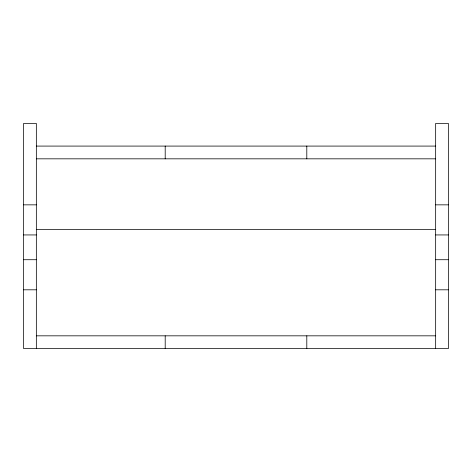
<?xml version="1.0" encoding="UTF-8"?>
<svg xmlns="http://www.w3.org/2000/svg" width="472" height="472" viewBox="0 0 472 472"><rect width="100%" height="100%" fill="white"/><g stroke="black" fill="none" stroke-linecap="round" stroke-linejoin="round"><path stroke-width="0.71" d="M36.344 146.084L435.656 146.084M36.344 158.828L435.656 158.828M23.6 204.848L36.344 204.848M435.656 204.848L448.4 204.848M36.344 229.628L435.656 229.628M23.6 234.938L36.344 234.938M435.656 234.938L448.4 234.938M23.6 259.718L36.344 259.718M435.656 259.718L448.4 259.718M23.6 289.808L36.344 289.808M435.656 289.808L448.4 289.808M36.344 335.828L435.656 335.828M435.656 348.572L435.656 123.428L448.4 123.428L448.4 348.572L23.6 348.572L23.6 123.428L36.344 123.428L36.344 348.572M306.8 146.084L306.8 158.828M306.8 335.828L306.8 348.572M165.2 146.084L165.2 158.828M165.2 335.828L165.2 348.572"/></g></svg>
